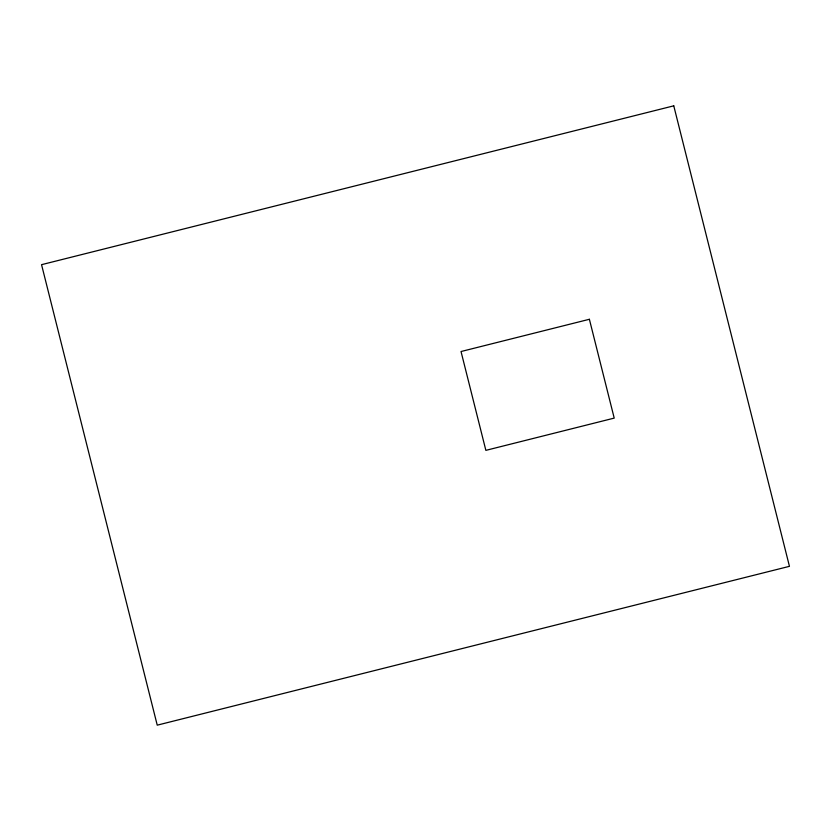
<?xml version="1.0" encoding="UTF-8"?>
<svg xmlns="http://www.w3.org/2000/svg" width="831" height="831" viewBox="0 0 831 831"><rect width="100%" height="100%" fill="white"/><g stroke="black" fill="none" stroke-linecap="round" stroke-linejoin="round"><path stroke-width="1.25" d="M673.764 105.838L41.55 264.674L157.236 725.162L789.45 566.327L673.764 105.838M589.387 319.281L461.028 351.523L485.865 450.36L614.213 418.107L589.387 319.281"/></g></svg>
